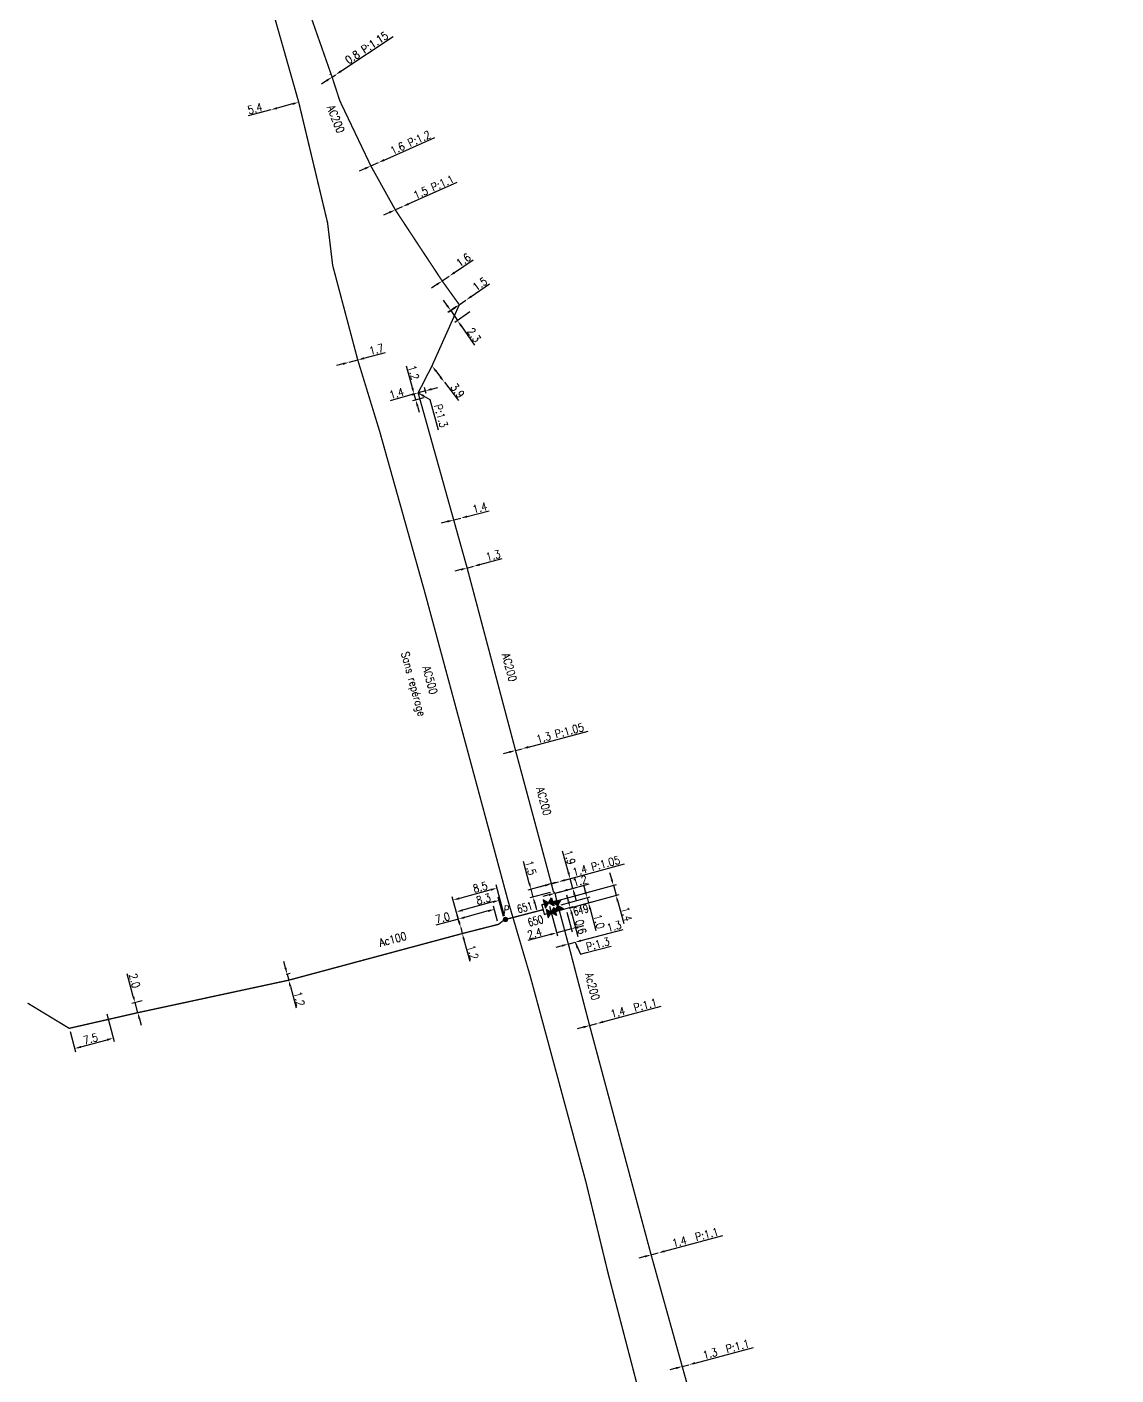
# Model space of a CAD drawing. Header units: millimetres. Extents: x 134000 to 135000, y 130000 to 130989.
# Drawn here: x 133999.9 to 134204, y 130494.5 to 130747.1 of the extents above; entities that cross this region are included whole.
import ezdxf
from ezdxf.enums import TextEntityAlignment as Align

# ---------------------------------------------------------------- set-up
doc = ezdxf.new("R2010")
doc.units = ezdxf.units.MM
doc.header["$PDMODE"] = 34
doc.layers.get('0').update_dxf_attribs({"linetype": 'CONTINUOUS'})
doc.layers.get('Defpoints').update_dxf_attribs({"linetype": 'CONTINUOUS'})
doc.layers.add('G_120', color=4, linetype='CONTINUOUS')
doc.layers.add('G_300', color=7, linetype='CONTINUOUS')
doc.styles.add('G_ROMANS', font='ROMANS.SHX', dxfattribs={"width": 0.75})
doc.styles.get("Standard").update_dxf_attribs({"font": 'romans.shx', "width": 0.85})
doc.linetypes.add('G_typB_AP', pattern='A,5,-0.3,["o",Standard,S=1.5,R=0,X=0,Y=-0.5],-1.65', length=6.95)
doc.dimstyles.get("Standard").update_dxf_attribs({"dimtxt": 1.5, "dimasz": 1.2, "dimexe": 0.625, "dimexo": 0.625, "dimgap": 0.25, "dimtad": 1, "dimdec": 1, "dimzin": 0, "dimdsep": 46, "dimtxsty": 'Standard', "dimcen": -0.5, "dimadec": 0, "dimazin": 0, "dimtfac": 1, "dimtdec": 1, "dimtmove": 0, "dimatfit": 3, "dimfxl": 0, "dimtolj": 1, "dimtzin": 0, "dimarcsym": 0})

# ---------------------------------------------------------------- blocks, each defined once
blk = doc.blocks.new('*D43')
at = {"layer": 'Defpoints', "color": 0, "linetype": 'Continuous', "transparency": 16777216}
for p in [(134057.68, 130738.16), (134057.69, 130738.15), (134057.07, 130737.74)]:
    blk.add_point(p, dxfattribs=at)
at = {"layer": 'G_120', "color": 0, "linetype": 'Continuous', "lineweight": -2, "transparency": 16777216}
for p, q in [((134058.68, 130738.83), (134068.5, 130745.34)), ((134056.72, 130738.26), (134056.71, 130738.27)), ((134057.06, 130737.75), (134057.68, 130738.16)), ((134057.34, 130738.67), (134057.34, 130738.68)), ((134056.06, 130737.08), (134055.06, 130736.42))]:
    blk.add_line(p, q, dxfattribs=at)
at = {"layer": 'G_120', "color": 0, "linetype": 'Continuous', "transparency": 16777216}
for points in [[(134058.57, 130738.99), (134058.79, 130738.66), (134057.68, 130738.16)], [(134055.95, 130737.25), (134056.17, 130736.92), (134057.06, 130737.75)]]:
    blk.add_solid(points, dxfattribs=at)
at = {"layer": 'G_120', "color": 0, "linetype": 'Continuous', "transparency": 16777216, "insert": (134063.54, 130743.25), "char_height": 1.5, "attachment_point": 5, "rotation": 33.5607}
blk.add_mtext('\\A1;0.8 P:1.15', dxfattribs=at)
blk = doc.blocks.new('*D44')
at = {"layer": 'Defpoints', "color": 0, "linetype": 'Continuous', "transparency": 16777216}
for p in [(134064.33, 130721.09), (134065.75, 130721.72), (134065.75, 130721.72)]:
    blk.add_point(p, dxfattribs=at)
at = {"layer": 'G_120', "color": 0, "linetype": 'Continuous', "lineweight": -2, "transparency": 16777216}
for p, q in [((134066.85, 130722.2), (134076.33, 130726.42)), ((134063.24, 130720.6), (134062.14, 130720.11)), ((134064.33, 130721.09), (134065.75, 130721.72)), ((134064.59, 130720.52), (134064.59, 130720.52)), ((134066, 130721.15), (134066, 130721.15))]:
    blk.add_line(p, q, dxfattribs=at)
at = {"layer": 'G_120', "color": 0, "linetype": 'Continuous', "transparency": 16777216}
for points in [[(134063.16, 130720.78), (134063.32, 130720.42), (134064.33, 130721.09)], [(134066.77, 130722.39), (134066.93, 130722.02), (134065.75, 130721.72)]]:
    blk.add_solid(points, dxfattribs=at)
at = {"layer": 'G_120', "color": 0, "linetype": 'Continuous', "transparency": 16777216, "insert": (134071.73, 130725.47), "char_height": 1.5, "attachment_point": 5, "rotation": 23.9851}
blk.add_mtext('\\A1;1.6 P:1.2', dxfattribs=at)
blk = doc.blocks.new('*D45')
at = {"layer": 'Defpoints', "color": 0, "linetype": 'Continuous', "transparency": 16777216}
for p in [(134068.91, 130712.86), (134070.28, 130713.47), (134070.28, 130713.47)]:
    blk.add_point(p, dxfattribs=at)
at = {"layer": 'G_120', "color": 0, "linetype": 'Continuous', "lineweight": -2, "transparency": 16777216}
for p, q in [((134071.38, 130713.96), (134080.53, 130718.03)), ((134068.91, 130712.86), (134070.28, 130713.47)), ((134070.53, 130712.9), (134070.53, 130712.9)), ((134067.81, 130712.37), (134066.72, 130711.88)), ((134069.16, 130712.29), (134069.16, 130712.29))]:
    blk.add_line(p, q, dxfattribs=at)
at = {"layer": 'G_120', "color": 0, "linetype": 'Continuous', "transparency": 16777216}
for points in [[(134067.73, 130712.55), (134067.89, 130712.19), (134068.91, 130712.86)], [(134071.29, 130714.14), (134071.46, 130713.77), (134070.28, 130713.47)]]:
    blk.add_solid(points, dxfattribs=at)
at = {"layer": 'G_120', "color": 0, "linetype": 'Continuous', "transparency": 16777216, "insert": (134076.09, 130717.15), "char_height": 1.5, "attachment_point": 5, "rotation": 23.9851}
blk.add_mtext('\\A1;1.5 P:1.1', dxfattribs=at)
blk = doc.blocks.new('*D46')
at = {"layer": 'Defpoints', "color": 0, "linetype": 'Continuous', "transparency": 16777216}
for p in [(134079.02, 130700.44), (134079.02, 130700.44), (134077.69, 130699.54)]:
    blk.add_point(p, dxfattribs=at)
at = {"layer": 'G_120', "color": 0, "linetype": 'Continuous', "lineweight": -2, "transparency": 16777216}
for p, q in [((134080.01, 130701.12), (134083.47, 130703.47)), ((134077.69, 130699.54), (134079.02, 130700.44)), ((134076.7, 130698.87), (134075.71, 130698.19))]:
    blk.add_line(p, q, dxfattribs=at)
at = {"layer": 'G_120', "color": 0, "linetype": 'Continuous', "transparency": 16777216}
for points in [[(134079.89, 130701.28), (134080.12, 130700.95), (134079.02, 130700.44)], [(134076.59, 130699.03), (134076.81, 130698.7), (134077.69, 130699.54)]]:
    blk.add_solid(points, dxfattribs=at)
at = {"layer": 'G_120', "color": 0, "linetype": 'Continuous', "transparency": 16777216, "insert": (134081.67, 130703.46), "char_height": 1.5, "attachment_point": 5, "rotation": 34.2305}
blk.add_mtext('\\A1;1.6', dxfattribs=at)
blk = doc.blocks.new('*D47')
at = {"layer": 'Defpoints', "color": 0, "linetype": 'Continuous', "transparency": 16777216}
for p in [(134080.9, 130695.08), (134083.41, 130694.08), (134080.57, 130692.11)]:
    blk.add_point(p, dxfattribs=at)
at = {"layer": 'G_120', "color": 0, "linetype": 'Continuous', "lineweight": -2, "transparency": 16777216}
for p, q in [((134078.61, 130694.95), (134077.92, 130695.94)), ((134080.38, 130694.72), (134078.77, 130693.61)), ((134079.29, 130693.97), (134080.57, 130692.11)), ((134082.9, 130693.73), (134080.05, 130691.76)), ((134081.25, 130691.13), (134083.73, 130687.53))]:
    blk.add_line(p, q, dxfattribs=at)
at = {"layer": 'G_120', "color": 0, "linetype": 'Continuous', "transparency": 16777216}
for points in [[(134078.77, 130695.07), (134078.44, 130694.84), (134079.29, 130693.97)], [(134081.41, 130691.24), (134081.08, 130691.01), (134080.57, 130692.11)]]:
    blk.add_solid(points, dxfattribs=at)
at = {"layer": 'G_120', "color": 0, "linetype": 'Continuous', "transparency": 16777216, "insert": (134083.66, 130689.4), "char_height": 1.5, "attachment_point": 5, "rotation": 304.648}
blk.add_mtext('\\A1;2.3', dxfattribs=at)
blk = doc.blocks.new('*D48')
at = {"layer": 'Defpoints', "color": 0, "linetype": 'Continuous', "transparency": 16777216}
for p in [(134080.9, 130695.08), (134082.13, 130695.93), (134082.13, 130695.93)]:
    blk.add_point(p, dxfattribs=at)
at = {"layer": 'G_120', "color": 0, "linetype": 'Continuous', "lineweight": -2, "transparency": 16777216}
for p, q in [((134083.12, 130696.61), (134086.57, 130699)), ((134080.9, 130695.08), (134082.13, 130695.93)), ((134079.91, 130694.4), (134078.92, 130693.71))]:
    blk.add_line(p, q, dxfattribs=at)
at = {"layer": 'G_120', "color": 0, "linetype": 'Continuous', "transparency": 16777216}
for points in [[(134079.8, 130694.56), (134080.03, 130694.23), (134080.9, 130695.08)], [(134083.01, 130696.78), (134083.23, 130696.45), (134082.13, 130695.93)]]:
    blk.add_solid(points, dxfattribs=at)
at = {"layer": 'G_120', "color": 0, "linetype": 'Continuous', "transparency": 16777216, "insert": (134084.77, 130698.97), "char_height": 1.5, "attachment_point": 5, "rotation": 34.648}
blk.add_mtext('\\A1;1.5', dxfattribs=at)
blk = doc.blocks.new('*D49')
at = {"layer": 'Defpoints', "color": 0, "linetype": 'Continuous', "transparency": 16777216}
for p in [(134075.78, 130683.62), (134078.11, 130680.56), (134078.11, 130680.56)]:
    blk.add_point(p, dxfattribs=at)
at = {"layer": 'G_120', "color": 0, "linetype": 'Continuous', "lineweight": -2, "transparency": 16777216}
for p, q in [((134076.5, 130682.67), (134077.38, 130681.51)), ((134078.11, 130680.56), (134080.72, 130677.13))]:
    blk.add_line(p, q, dxfattribs=at)
at = {"layer": 'G_120', "color": 0, "linetype": 'Continuous', "transparency": 16777216}
for points in [[(134076.66, 130682.79), (134076.35, 130682.55), (134075.78, 130683.62)], [(134077.54, 130681.63), (134077.22, 130681.39), (134078.11, 130680.56)]]:
    blk.add_solid(points, dxfattribs=at)
at = {"layer": 'G_120', "color": 0, "linetype": 'Continuous', "transparency": 16777216, "insert": (134080.57, 130678.97), "char_height": 1.5, "attachment_point": 5, "rotation": 307.2702}
blk.add_mtext('\\A1;3.9', dxfattribs=at)
blk = doc.blocks.new('*D50')
at = {"layer": 'Defpoints', "color": 0, "linetype": 'Continuous', "transparency": 16777216}
for p in [(134073.19, 130678.56), (134074.54, 130678.94), (134074.85, 130677.83)]:
    blk.add_point(p, dxfattribs=at)
at = {"layer": 'G_120', "color": 0, "linetype": 'Continuous', "lineweight": -2, "transparency": 16777216}
for p, q in [((134072.04, 130678.24), (134067.94, 130677.09)), ((134073.02, 130679.16), (134073.02, 130679.16)), ((134074.54, 130678.94), (134073.19, 130678.56)), ((134074.68, 130678.44), (134074.37, 130679.54)), ((134075.69, 130679.26), (134076.85, 130679.59))]:
    blk.add_line(p, q, dxfattribs=at)
at = {"layer": 'G_120', "color": 0, "linetype": 'Continuous', "transparency": 16777216}
for points in [[(134071.98, 130678.43), (134072.09, 130678.05), (134073.19, 130678.56)], [(134075.64, 130679.46), (134075.75, 130679.07), (134074.54, 130678.94)]]:
    blk.add_solid(points, dxfattribs=at)
at = {"layer": 'G_120', "color": 0, "linetype": 'Continuous', "transparency": 16777216, "insert": (134069.14, 130678.47), "char_height": 1.5, "attachment_point": 5, "rotation": 15.6455}
blk.add_mtext('\\A1;1.4', dxfattribs=at)
blk = doc.blocks.new('*D51')
at = {"layer": 'Defpoints', "color": 0, "linetype": 'Continuous', "transparency": 16777216}
for p in [(134073.19, 130678.56), (134074.85, 130677.83), (134072.74, 130677.24)]:
    blk.add_point(p, dxfattribs=at)
at = {"layer": 'G_120', "color": 0, "linetype": 'Continuous', "lineweight": -2, "transparency": 16777216}
for p, q in [((134072.11, 130679.51), (134070.98, 130683.54)), ((134072.59, 130678.39), (134071.83, 130678.18)), ((134074.25, 130677.66), (134072.14, 130677.07)), ((134072.74, 130677.24), (134072.43, 130678.35)), ((134073.07, 130676.09), (134073.39, 130674.93))]:
    blk.add_line(p, q, dxfattribs=at)
at = {"layer": 'G_120', "color": 0, "linetype": 'Continuous', "transparency": 16777216}
for points in [[(134072.3, 130679.56), (134071.92, 130679.45), (134072.43, 130678.35)], [(134073.26, 130676.14), (134072.87, 130676.03), (134072.74, 130677.24)]]:
    blk.add_solid(points, dxfattribs=at)
at = {"layer": 'G_120', "color": 0, "linetype": 'Continuous', "transparency": 16777216, "insert": (134072.34, 130682.37), "char_height": 1.5, "attachment_point": 5, "rotation": 285.6455}
blk.add_mtext('\\A1;1.2', dxfattribs=at)
blk = doc.blocks.new('*D52')
at = {"layer": 'Defpoints', "color": 0, "linetype": 'Continuous', "transparency": 16777216}
for p in [(134082.37, 130645.74), (134083.57, 130646.06), (134083.57, 130646.06)]:
    blk.add_point(p, dxfattribs=at)
at = {"layer": 'G_120', "color": 0, "linetype": 'Continuous', "lineweight": -2, "transparency": 16777216}
for p, q in [((134084.73, 130646.38), (134088.95, 130647.51)), ((134081.21, 130645.43), (134080.05, 130645.12)), ((134082.37, 130645.74), (134083.57, 130646.06))]:
    blk.add_line(p, q, dxfattribs=at)
at = {"layer": 'G_120', "color": 0, "linetype": 'Continuous', "transparency": 16777216}
for points in [[(134081.16, 130645.62), (134081.26, 130645.24), (134082.37, 130645.74)], [(134084.68, 130646.57), (134084.79, 130646.18), (134083.57, 130646.06)]]:
    blk.add_solid(points, dxfattribs=at)
at = {"layer": 'G_120', "color": 0, "linetype": 'Continuous', "transparency": 16777216, "insert": (134087.25, 130648.09), "char_height": 1.5, "attachment_point": 5, "rotation": 15.0104}
blk.add_mtext('\\A1;1.3', dxfattribs=at)
blk = doc.blocks.new('*D53')
at = {"layer": 'Defpoints', "color": 0, "linetype": 'Continuous', "transparency": 16777216}
for p in [(134092.7, 130611.88), (134092.7, 130611.88), (134091.44, 130611.54)]:
    blk.add_point(p, dxfattribs=at)
at = {"layer": 'G_120', "color": 0, "linetype": 'Continuous', "lineweight": -2, "transparency": 16777216}
for p, q in [((134093.86, 130612.18), (134105.07, 130615.17)), ((134091.44, 130611.54), (134092.7, 130611.88)), ((134090.28, 130611.23), (134089.12, 130610.92))]:
    blk.add_line(p, q, dxfattribs=at)
at = {"layer": 'G_120', "color": 0, "linetype": 'Continuous', "transparency": 16777216}
for points in [[(134093.81, 130612.38), (134093.91, 130611.99), (134092.7, 130611.88)], [(134090.23, 130611.42), (134090.33, 130611.04), (134091.44, 130611.54)]]:
    blk.add_solid(points, dxfattribs=at)
at = {"layer": 'G_120', "color": 0, "linetype": 'Continuous', "transparency": 16777216, "insert": (134099.79, 130614.8), "char_height": 1.5, "attachment_point": 5, "rotation": 14.9355}
blk.add_mtext('\\A1;1.3 P:1.05', dxfattribs=at)
blk = doc.blocks.new('*D54')
at = {"layer": 'Defpoints', "color": 0, "linetype": 'Continuous', "transparency": 16777216}
for p in [(134098.16, 130586.56), (134099.51, 130586.93), (134099.51, 130586.93)]:
    blk.add_point(p, dxfattribs=at)
at = {"layer": 'G_120', "color": 0, "linetype": 'Continuous', "lineweight": -2, "transparency": 16777216}
for p, q in [((134100.67, 130587.25), (134111.85, 130590.31)), ((134098.16, 130586.56), (134099.51, 130586.93)), ((134097, 130586.25), (134095.84, 130585.93))]:
    blk.add_line(p, q, dxfattribs=at)
at = {"layer": 'G_120', "color": 0, "linetype": 'Continuous', "transparency": 16777216}
for points in [[(134096.95, 130586.44), (134097.05, 130586.05), (134098.16, 130586.56)], [(134100.61, 130587.44), (134100.72, 130587.06), (134099.51, 130586.93)]]:
    blk.add_solid(points, dxfattribs=at)
at = {"layer": 'G_120', "color": 0, "linetype": 'Continuous', "transparency": 16777216, "insert": (134106.57, 130589.9), "char_height": 1.5, "attachment_point": 5, "rotation": 15.3}
blk.add_mtext('\\A1;1.4 P:1.05', dxfattribs=at)
blk = doc.blocks.new('*D55')
at = {"layer": 'Defpoints', "color": 0, "linetype": 'Continuous', "transparency": 16777216}
for p in [(134099.51, 130586.93), (134094.34, 130585.52), (134098.53, 130585.11)]:
    blk.add_point(p, dxfattribs=at)
at = {"layer": 'G_120', "color": 0, "linetype": 'Continuous', "lineweight": -2, "transparency": 16777216}
for p, q in [((134094.02, 130586.67), (134092.91, 130590.72)), ((134098.91, 130586.77), (134093.73, 130585.35)), ((134097.93, 130584.95), (134094.13, 130583.91)), ((134094.73, 130584.07), (134094.34, 130585.52)), ((134095.05, 130582.91), (134095.37, 130581.76))]:
    blk.add_line(p, q, dxfattribs=at)
at = {"layer": 'G_120', "color": 0, "linetype": 'Continuous', "transparency": 16777216}
for points in [[(134094.21, 130586.73), (134093.83, 130586.62), (134094.34, 130585.52)], [(134095.24, 130582.97), (134094.86, 130582.86), (134094.73, 130584.07)]]:
    blk.add_solid(points, dxfattribs=at)
at = {"layer": 'G_120', "color": 0, "linetype": 'Continuous', "transparency": 16777216, "insert": (134094.27, 130589.54), "char_height": 1.5, "attachment_point": 5, "rotation": 285.3}
blk.add_mtext('\\A1;1.5', dxfattribs=at)
blk = doc.blocks.new('*D56')
at = {"layer": 'Defpoints', "color": 0, "linetype": 'Continuous', "transparency": 16777216}
for p in [(134099.51, 130586.93), (134101.67, 130587.52), (134098.85, 130584.78)]:
    blk.add_point(p, dxfattribs=at)
at = {"layer": 'G_120', "color": 0, "linetype": 'Continuous', "lineweight": -2, "transparency": 16777216}
for p, q in [((134101.36, 130588.68), (134100.27, 130592.66)), ((134100.11, 130587.1), (134102.27, 130587.69)), ((134102.17, 130585.69), (134101.67, 130587.52)), ((134099.46, 130584.95), (134102.78, 130585.86)), ((134102.49, 130584.53), (134102.81, 130583.38))]:
    blk.add_line(p, q, dxfattribs=at)
at = {"layer": 'G_120', "color": 0, "linetype": 'Continuous', "transparency": 16777216}
for points in [[(134101.55, 130588.73), (134101.16, 130588.63), (134101.67, 130587.52)], [(134102.68, 130584.59), (134102.3, 130584.48), (134102.17, 130585.69)]]:
    blk.add_solid(points, dxfattribs=at)
at = {"layer": 'G_120', "color": 0, "linetype": 'Continuous', "transparency": 16777216, "insert": (134101.62, 130591.52), "char_height": 1.5, "attachment_point": 5, "rotation": 285.3}
blk.add_mtext('\\A1;1.9', dxfattribs=at)
blk = doc.blocks.new('*D57')
at = {"layer": 'Defpoints', "color": 0, "linetype": 'Continuous', "transparency": 16777216}
for p in [(134098.85, 130584.78), (134100.01, 130585.1), (134100.01, 130585.1)]:
    blk.add_point(p, dxfattribs=at)
at = {"layer": 'G_120', "color": 0, "linetype": 'Continuous', "lineweight": -2, "transparency": 16777216}
for p, q in [((134101.17, 130585.42), (134105.21, 130586.52)), ((134097.7, 130584.47), (134096.54, 130584.15)), ((134098.85, 130584.78), (134100.01, 130585.1))]:
    blk.add_line(p, q, dxfattribs=at)
at = {"layer": 'G_120', "color": 0, "linetype": 'Continuous', "transparency": 16777216}
for points in [[(134097.64, 130584.66), (134097.75, 130584.27), (134098.85, 130584.78)], [(134101.11, 130585.61), (134101.22, 130585.22), (134100.01, 130585.1)]]:
    blk.add_solid(points, dxfattribs=at)
at = {"layer": 'G_120', "color": 0, "linetype": 'Continuous', "transparency": 16777216, "insert": (134103.5, 130587.09), "char_height": 1.5, "attachment_point": 5, "rotation": 15.3}
blk.add_mtext('\\A1;1.2', dxfattribs=at)
blk = doc.blocks.new('*D58')
at = {"layer": 'Defpoints', "color": 0, "linetype": 'Continuous', "transparency": 16777216}
for p in [(134079.85, 130654.74), (134081.2, 130655.09), (134081.2, 130655.09)]:
    blk.add_point(p, dxfattribs=at)
at = {"layer": 'G_120', "color": 0, "linetype": 'Continuous', "lineweight": -2, "transparency": 16777216}
for p, q in [((134079.85, 130654.74), (134081.2, 130655.09)), ((134082.37, 130655.38), (134086.48, 130656.44)), ((134078.69, 130654.44), (134077.52, 130654.14))]:
    blk.add_line(p, q, dxfattribs=at)
at = {"layer": 'G_120', "color": 0, "linetype": 'Continuous', "transparency": 16777216}
for points in [[(134078.64, 130654.64), (134078.73, 130654.25), (134079.85, 130654.74)], [(134082.32, 130655.58), (134082.42, 130655.19), (134081.2, 130655.09)]]:
    blk.add_solid(points, dxfattribs=at)
at = {"layer": 'G_120', "color": 0, "linetype": 'Continuous', "transparency": 16777216, "insert": (134084.76, 130657.03), "char_height": 1.5, "attachment_point": 5, "rotation": 14.3416}
blk.add_mtext('\\A1;1.4', dxfattribs=at)
blk = doc.blocks.new('*D69')
at = {"layer": 'Defpoints', "color": 0, "linetype": 'Continuous', "transparency": 16777216}
for p in [(134101.17, 130575.86), (134102.59, 130575.6), (134102.59, 130575.6)]:
    blk.add_point(p, dxfattribs=at)
at = {"layer": 'G_120', "color": 0, "linetype": 'Continuous', "lineweight": -2, "transparency": 16777216}
for p, q in [((134103.75, 130575.91), (134111.6, 130578.02)), ((134100.17, 130574.95), (134099.02, 130574.64)), ((134101.33, 130575.26), (134102.59, 130575.6)), ((134101.33, 130575.26), (134101.5, 130574.66))]:
    blk.add_line(p, q, dxfattribs=at)
at = {"layer": 'G_120', "color": 0, "linetype": 'Continuous', "transparency": 16777216}
for points in [[(134100.12, 130575.14), (134100.23, 130574.76), (134101.33, 130575.26)], [(134103.7, 130576.1), (134103.8, 130575.72), (134102.59, 130575.6)]]:
    blk.add_solid(points, dxfattribs=at)
at = {"layer": 'G_120', "color": 0, "linetype": 'Continuous', "transparency": 16777216, "insert": (134109.9, 130578.6), "char_height": 1.5, "attachment_point": 5, "rotation": 15.0663}
blk.add_mtext('\\A1;1.3', dxfattribs=at)
blk = doc.blocks.new('*D70')
at = {"layer": 'Defpoints', "color": 0, "linetype": 'Continuous', "transparency": 16777216}
for p in [(134105.32, 130559.99), (134106.67, 130560.36), (134106.67, 130560.36)]:
    blk.add_point(p, dxfattribs=at)
at = {"layer": 'G_120', "color": 0, "linetype": 'Continuous', "lineweight": -2, "transparency": 16777216}
for p, q in [((134107.83, 130560.67), (134118.74, 130563.61)), ((134104.16, 130559.68), (134103.01, 130559.37)), ((134105.32, 130559.99), (134106.67, 130560.36))]:
    blk.add_line(p, q, dxfattribs=at)
at = {"layer": 'G_120', "color": 0, "linetype": 'Continuous', "transparency": 16777216}
for points in [[(134104.11, 130559.87), (134104.22, 130559.49), (134105.32, 130559.99)], [(134107.78, 130560.86), (134107.89, 130560.48), (134106.67, 130560.36)]]:
    blk.add_solid(points, dxfattribs=at)
at = {"layer": 'G_120', "color": 0, "linetype": 'Continuous', "transparency": 16777216, "insert": (134113.6, 130563.26), "char_height": 1.5, "attachment_point": 5, "rotation": 15.1102}
blk.add_mtext('\\A1;1.4  P:1.1', dxfattribs=at)
blk = doc.blocks.new('*D71')
at = {"layer": 'Defpoints', "color": 0, "linetype": 'Continuous', "transparency": 16777216}
for p in [(134116.85, 130517.02), (134118.2, 130517.38), (134118.2, 130517.38)]:
    blk.add_point(p, dxfattribs=at)
at = {"layer": 'G_120', "color": 0, "linetype": 'Continuous', "lineweight": -2, "transparency": 16777216}
for p, q in [((134119.36, 130517.7), (134130.26, 130520.64)), ((134115.69, 130516.7), (134114.53, 130516.39)), ((134116.85, 130517.02), (134118.2, 130517.38))]:
    blk.add_line(p, q, dxfattribs=at)
at = {"layer": 'G_120', "color": 0, "linetype": 'Continuous', "transparency": 16777216}
for points in [[(134115.64, 130516.9), (134115.74, 130516.51), (134116.85, 130517.02)], [(134119.3, 130517.89), (134119.41, 130517.5), (134118.2, 130517.38)]]:
    blk.add_solid(points, dxfattribs=at)
at = {"layer": 'G_120', "color": 0, "linetype": 'Continuous', "transparency": 16777216, "insert": (134125.13, 130520.29), "char_height": 1.5, "attachment_point": 5, "rotation": 15.1102}
blk.add_mtext('\\A1;1.4  P:1.1', dxfattribs=at)
blk = doc.blocks.new('*D72')
at = {"layer": 'Defpoints', "color": 0, "linetype": 'Continuous', "transparency": 16777216}
for p in [(134122.68, 130496.09), (134123.94, 130496.43), (134123.94, 130496.43)]:
    blk.add_point(p, dxfattribs=at)
at = {"layer": 'G_120', "color": 0, "linetype": 'Continuous', "lineweight": -2, "transparency": 16777216}
for p, q in [((134125.1, 130496.74), (134136.01, 130499.66)), ((134121.53, 130495.78), (134120.37, 130495.47)), ((134122.68, 130496.09), (134123.94, 130496.43))]:
    blk.add_line(p, q, dxfattribs=at)
at = {"layer": 'G_120', "color": 0, "linetype": 'Continuous', "transparency": 16777216}
for points in [[(134121.47, 130495.98), (134121.58, 130495.59), (134122.68, 130496.09)], [(134125.05, 130496.93), (134125.15, 130496.55), (134123.94, 130496.43)]]:
    blk.add_solid(points, dxfattribs=at)
at = {"layer": 'G_120', "color": 0, "linetype": 'Continuous', "transparency": 16777216, "insert": (134130.88, 130499.32), "char_height": 1.5, "attachment_point": 5, "rotation": 14.9801}
blk.add_mtext('\\A1;1.3  P:1.1', dxfattribs=at)
blk = doc.blocks.new('*D90')
at = {"layer": 'Defpoints', "color": 0, "linetype": 'Continuous', "transparency": 16777216}
for p in [(134100.89, 130581.85), (134101.68, 130582.06), (134098.13, 130581.16)]:
    blk.add_point(p, dxfattribs=at)
at = {"layer": 'G_300', "color": 0, "linetype": 'Continuous', "lineweight": -2, "transparency": 16777216}
for p, q in [((134101.35, 130583.28), (134101.04, 130584.44)), ((134098.73, 130581.32), (134102.27, 130582.28)), ((134101.49, 130582.01), (134102.29, 130582.23)), ((134101.67, 130582.12), (134101.68, 130582.06)), ((134102, 130580.91), (134103.14, 130576.69))]:
    blk.add_line(p, q, dxfattribs=at)
at = {"layer": 'G_300', "color": 0, "linetype": 'Continuous', "transparency": 16777216}
for points in [[(134101.55, 130583.33), (134101.16, 130583.23), (134101.67, 130582.12)], [(134102.19, 130580.96), (134101.8, 130580.85), (134101.68, 130582.06)]]:
    blk.add_solid(points, dxfattribs=at)
at = {"layer": 'G_300', "color": 0, "linetype": 'Continuous', "transparency": 16777216, "insert": (134103.69, 130578.48), "char_height": 1.5, "attachment_point": 5, "rotation": 285.1951}
blk.add_mtext('\\A1;0.6', dxfattribs=at)
blk = doc.blocks.new('*D91')
at = {"layer": 'Defpoints', "color": 0, "linetype": 'Continuous', "transparency": 16777216}
for p in [(134099.39, 130582.48), (134100.89, 130581.85), (134105.11, 130582.99)]:
    blk.add_point(p, dxfattribs=at)
at = {"layer": 'G_300', "color": 0, "linetype": 'Continuous', "lineweight": -2, "transparency": 16777216}
for p, q in [((134099.99, 130582.64), (134105.45, 130584.12)), ((134104.53, 130585.11), (134104.22, 130586.27)), ((134104.85, 130583.96), (134105.11, 130582.99)), ((134101.49, 130582.01), (134105.71, 130583.16)), ((134105.42, 130581.84), (134106.52, 130577.79))]:
    blk.add_line(p, q, dxfattribs=at)
at = {"layer": 'G_300', "color": 0, "linetype": 'Continuous', "transparency": 16777216}
for points in [[(134104.72, 130585.17), (134104.34, 130585.06), (134104.85, 130583.96)], [(134105.61, 130581.89), (134105.23, 130581.78), (134105.11, 130582.99)]]:
    blk.add_solid(points, dxfattribs=at)
at = {"layer": 'G_300', "color": 0, "linetype": 'Continuous', "transparency": 16777216, "insert": (134107.09, 130579.5), "char_height": 1.5, "attachment_point": 5, "rotation": 285.1951}
blk.add_mtext('\\A1;1.0', dxfattribs=at)
blk = doc.blocks.new('*D92')
at = {"layer": 'Defpoints', "color": 0, "linetype": 'Continuous', "transparency": 16777216}
for p in [(134110.28, 130584.4), (134097.63, 130582.97), (134100.89, 130581.85)]:
    blk.add_point(p, dxfattribs=at)
at = {"layer": 'G_300', "color": 0, "linetype": 'Continuous', "lineweight": -2, "transparency": 16777216}
for p, q in [((134098.24, 130583.14), (134110.38, 130586.44)), ((134109.46, 130587.43), (134109.14, 130588.59)), ((134101.49, 130582.01), (134110.89, 130584.56)), ((134109.77, 130586.27), (134110.28, 130584.4)), ((134110.6, 130583.24), (134111.71, 130579.14))]:
    blk.add_line(p, q, dxfattribs=at)
at = {"layer": 'G_300', "color": 0, "linetype": 'Continuous', "transparency": 16777216}
for points in [[(134109.65, 130587.48), (134109.27, 130587.38), (134109.77, 130586.27)], [(134110.79, 130583.29), (134110.4, 130583.19), (134110.28, 130584.4)]]:
    blk.add_solid(points, dxfattribs=at)
at = {"layer": 'G_300', "color": 0, "linetype": 'Continuous', "transparency": 16777216, "insert": (134112.28, 130580.87), "char_height": 1.5, "attachment_point": 5, "rotation": 285.1951}
blk.add_mtext('\\A1;1.4', dxfattribs=at)
blk = doc.blocks.new('*D93')
at = {"layer": 'Defpoints', "color": 0, "linetype": 'Continuous', "transparency": 16777216}
for p in [(134097.63, 130582.97), (134100.89, 130581.85), (134101.9, 130578.13)]:
    blk.add_point(p, dxfattribs=at)
at = {"layer": 'G_300', "color": 0, "linetype": 'Continuous', "lineweight": -2, "transparency": 16777216}
for p, q in [((134097.8, 130582.37), (134099.32, 130576.78)), ((134101.05, 130581.25), (134102.07, 130577.53)), ((134097.99, 130577.07), (134093.72, 130575.91)), ((134101.9, 130578.13), (134099.15, 130577.38)), ((134103.06, 130578.44), (134104.22, 130578.76))]:
    blk.add_line(p, q, dxfattribs=at)
at = {"layer": 'G_300', "color": 0, "linetype": 'Continuous', "transparency": 16777216}
for points in [[(134097.94, 130577.26), (134098.05, 130576.88), (134099.15, 130577.38)], [(134103.01, 130578.64), (134103.11, 130578.25), (134101.9, 130578.13)]]:
    blk.add_solid(points, dxfattribs=at)
at = {"layer": 'G_300', "color": 0, "linetype": 'Continuous', "transparency": 16777216, "insert": (134095.01, 130577.29), "char_height": 1.5, "attachment_point": 5, "rotation": 15.1951}
blk.add_mtext('\\A1;2.4', dxfattribs=at)
blk = doc.blocks.new('*D94')
at = {"layer": 'Defpoints', "color": 0, "linetype": 'Continuous', "transparency": 16777216}
for p in [(134081.16, 130578.34), (134081.16, 130578.34), (134081.46, 130577.23)]:
    blk.add_point(p, dxfattribs=at)
at = {"layer": 'G_120', "color": 0, "linetype": 'Continuous', "lineweight": -2, "transparency": 16777216}
for p, q in [((134080.84, 130579.5), (134080.53, 130580.65)), ((134081.16, 130578.34), (134081.46, 130577.23)), ((134081.77, 130576.07), (134082.87, 130572.03))]:
    blk.add_line(p, q, dxfattribs=at)
at = {"layer": 'G_120', "color": 0, "linetype": 'Continuous', "transparency": 16777216}
for points in [[(134081.04, 130579.55), (134080.65, 130579.44), (134081.16, 130578.34)], [(134081.97, 130576.12), (134081.58, 130576.02), (134081.46, 130577.23)]]:
    blk.add_solid(points, dxfattribs=at)
at = {"layer": 'G_120', "color": 0, "linetype": 'Continuous', "transparency": 16777216, "insert": (134083.44, 130573.73), "char_height": 1.5, "attachment_point": 5, "rotation": 285.1609}
blk.add_mtext('\\A1;1.2', dxfattribs=at)
blk = doc.blocks.new('*D95')
at = {"layer": 'Defpoints', "color": 0, "linetype": 'Continuous', "transparency": 16777216}
for p in [(134080.72, 130579.95), (134088.24, 130578.96), (134081.16, 130578.34)]:
    blk.add_point(p, dxfattribs=at)
at = {"layer": 'G_120', "color": 0, "linetype": 'Continuous', "lineweight": -2, "transparency": 16777216}
for p, q in [((134086.32, 130581.46), (134081.88, 130580.26)), ((134088.08, 130579.56), (134087.32, 130582.37)), ((134080.72, 130579.95), (134076.5, 130578.81)), ((134081, 130578.94), (134080.56, 130580.55))]:
    blk.add_line(p, q, dxfattribs=at)
at = {"layer": 'G_120', "color": 0, "linetype": 'Continuous', "transparency": 16777216}
for points in [[(134086.27, 130581.65), (134086.37, 130581.26), (134087.48, 130581.77)], [(134081.83, 130580.45), (134081.93, 130580.07), (134080.72, 130579.95)]]:
    blk.add_solid(points, dxfattribs=at)
at = {"layer": 'G_120', "color": 0, "linetype": 'Continuous', "transparency": 16777216, "insert": (134077.77, 130580.19), "char_height": 1.5, "attachment_point": 5, "rotation": 15.0928}
blk.add_mtext('\\A1;7.0', dxfattribs=at)
blk = doc.blocks.new('*D96')
at = {"layer": 'Defpoints', "color": 0, "linetype": 'Continuous', "transparency": 16777216}
for p in [(134080.36, 130581.29), (134089.35, 130579.82), (134081.16, 130578.34)]:
    blk.add_point(p, dxfattribs=at)
at = {"layer": 'G_120', "color": 0, "linetype": 'Continuous', "lineweight": -2, "transparency": 16777216}
for p, q in [((134089.19, 130580.43), (134088.2, 130584.06)), ((134080.99, 130578.94), (134080.19, 130581.89)), ((134087.21, 130583.15), (134081.52, 130581.6))]:
    blk.add_line(p, q, dxfattribs=at)
at = {"layer": 'G_120', "color": 0, "linetype": 'Continuous', "transparency": 16777216}
for points in [[(134081.46, 130581.8), (134081.57, 130581.41), (134080.36, 130581.29)], [(134087.16, 130583.34), (134087.26, 130582.95), (134088.37, 130583.46)]]:
    blk.add_solid(points, dxfattribs=at)
at = {"layer": 'G_120', "color": 0, "linetype": 'Continuous', "transparency": 16777216, "insert": (134085.43, 130583.7), "char_height": 1.5, "attachment_point": 5, "rotation": 15.1609}
blk.add_mtext('\\A1;8.3', dxfattribs=at)
blk = doc.blocks.new('*D97')
at = {"layer": 'Defpoints', "color": 0, "linetype": 'Continuous', "transparency": 16777216}
for p in [(134079.75, 130583.52), (134089.55, 130579.87), (134081.16, 130578.34)]:
    blk.add_point(p, dxfattribs=at)
at = {"layer": 'G_300', "color": 0, "linetype": 'Continuous', "lineweight": -2, "transparency": 16777216}
for p, q in [((134080.99, 130578.94), (134079.59, 130584.12)), ((134086.8, 130585.42), (134080.91, 130583.83)), ((134089.38, 130580.47), (134087.79, 130586.34))]:
    blk.add_line(p, q, dxfattribs=at)
at = {"layer": 'G_300', "color": 0, "linetype": 'Continuous', "transparency": 16777216}
for points in [[(134080.86, 130584.02), (134080.97, 130583.64), (134079.75, 130583.52)], [(134086.75, 130585.62), (134086.85, 130585.23), (134087.96, 130585.74)]]:
    blk.add_solid(points, dxfattribs=at)
at = {"layer": 'G_300', "color": 0, "linetype": 'Continuous', "transparency": 16777216, "insert": (134084.83, 130585.93), "char_height": 1.5, "attachment_point": 5, "rotation": 15.1609}
blk.add_mtext('\\A1;8.5', dxfattribs=at)
blk = doc.blocks.new('*D98')
at = {"layer": 'Defpoints', "color": 0, "linetype": 'Continuous', "transparency": 16777216}
for p in [(134047.88, 130569.46), (134048.63, 130569.65), (134048.93, 130568.49)]:
    blk.add_point(p, dxfattribs=at)
at = {"layer": 'G_120', "color": 0, "linetype": 'Continuous', "lineweight": -2, "transparency": 16777216}
for p, q in [((134048.32, 130570.81), (134048.02, 130571.98)), ((134048.48, 130569.62), (134049.23, 130569.81)), ((134048.63, 130569.65), (134048.93, 130568.49)), ((134049.24, 130567.33), (134050.3, 130563.28))]:
    blk.add_line(p, q, dxfattribs=at)
at = {"layer": 'G_120', "color": 0, "linetype": 'Continuous', "transparency": 16777216}
for points in [[(134048.52, 130570.87), (134048.13, 130570.76), (134048.63, 130569.65)], [(134049.43, 130567.38), (134049.04, 130567.28), (134048.93, 130568.49)]]:
    blk.add_solid(points, dxfattribs=at)
at = {"layer": 'G_120', "color": 0, "linetype": 'Continuous', "transparency": 16777216, "insert": (134050.89, 130564.98), "char_height": 1.5, "attachment_point": 5, "rotation": 284.7012}
blk.add_mtext('\\A1;1.2', dxfattribs=at)
blk = doc.blocks.new('*D99')
at = {"layer": 'Defpoints', "color": 0, "linetype": 'Continuous', "transparency": 16777216}
for p in [(134020.13, 130564.28), (134022.04, 130564.8), (134020.64, 130562.4)]:
    blk.add_point(p, dxfattribs=at)
at = {"layer": 'G_120', "color": 0, "linetype": 'Continuous', "lineweight": -2, "transparency": 16777216}
for p, q in [((134019.81, 130565.44), (134018.67, 130569.66)), ((134021.44, 130564.64), (134019.52, 130564.12)), ((134020.64, 130562.4), (134020.13, 130564.28)), ((134020.95, 130561.24), (134021.27, 130560.08))]:
    blk.add_line(p, q, dxfattribs=at)
at = {"layer": 'G_120', "color": 0, "linetype": 'Continuous', "transparency": 16777216}
for points in [[(134020.01, 130565.49), (134019.62, 130565.39), (134020.13, 130564.28)], [(134021.15, 130561.29), (134020.76, 130561.19), (134020.64, 130562.4)]]:
    blk.add_solid(points, dxfattribs=at)
at = {"layer": 'G_120', "color": 0, "linetype": 'Continuous', "transparency": 16777216, "insert": (134020.05, 130568.39), "char_height": 1.5, "attachment_point": 5, "rotation": 285.2031}
blk.add_mtext('\\A1;2.0', dxfattribs=at)
blk = doc.blocks.new('*D100')
at = {"layer": 'Defpoints', "color": 0, "linetype": 'Continuous', "transparency": 16777216}
for p in [(134014.66, 130562.8), (134007.79, 130559.47), (134016.06, 130557.63)]:
    blk.add_point(p, dxfattribs=at)
at = {"layer": 'G_120', "color": 0, "linetype": 'Continuous', "lineweight": -2, "transparency": 16777216}
for p, q in [((134014.82, 130562.19), (134016.22, 130557.03)), ((134007.95, 130558.87), (134008.98, 130555.07)), ((134009.98, 130555.98), (134014.9, 130557.32))]:
    blk.add_line(p, q, dxfattribs=at)
at = {"layer": 'G_120', "color": 0, "linetype": 'Continuous', "transparency": 16777216}
for points in [[(134009.93, 130556.18), (134010.03, 130555.79), (134008.82, 130555.67)], [(134014.85, 130557.51), (134014.95, 130557.12), (134016.06, 130557.63)]]:
    blk.add_solid(points, dxfattribs=at)
at = {"layer": 'G_120', "color": 0, "linetype": 'Continuous', "transparency": 16777216, "insert": (134011.8, 130557.51), "char_height": 1.5, "attachment_point": 5, "rotation": 15.1353}
blk.add_mtext('\\A1;7.5', dxfattribs=at)
blk = doc.blocks.new('G_300_04')
at = {"linetype": 'Continuous'}
h = blk.add_hatch(color=0, dxfattribs=at)
h.paths.add_polyline_path([(-1, 1), (-1, -1), (0, 0)])
h.paths.add_polyline_path([(1, 1), (0, 0), (1, -1)])
at = {"color": 0, "linetype": 'Continuous', "flags": 128}
blk.add_lwpolyline([(-1, -1), (1, 1), (1, -1), (-1, 1)], close=True, dxfattribs=at)
at = {"color": 0, "linetype": 'Continuous', "width": 0.75}
blk.add_attdef('NUM', text='', height=1.5, dxfattribs=at).set_placement((0, 2.1), align=Align.MIDDLE_CENTER)
at = {"color": 0, "linetype": 'Continuous', "width": 0.75, "flags": 3}
for tag, p in [('DEF_LEG', (0, -5)), ('DEF_COUP', (0, -7.5)), ('DEF_TYPE', (0, -10))]:
    blk.add_attdef(tag, text='', height=1.2, dxfattribs=at).set_placement(p, align=Align.MIDDLE)
blk = doc.blocks.new('G_300_12')
at = {"color": 0, "linetype": 'Continuous', "const_width": 0.497, "flags": 128}
blk.add_lwpolyline([(-0.25, 0, 1), (0.25, 0, 1)], format="xyb", close=True, dxfattribs=at)
at = {"color": 0, "linetype": 'Continuous', "style": 'G_ROMANS', "width": 0.75}
blk.add_text('P', height=1.5, dxfattribs=at).set_placement((0, 1.85), align=Align.MIDDLE)
at = {"color": 0, "linetype": 'Continuous', "width": 0.75, "flags": 3}
for tag, p in [('DEF_LEG', (0, -5)), ('DEF_COUP', (0, -7.5)), ('DEF_TYPE', (0, -10))]:
    blk.add_attdef(tag, text='', height=1.2, dxfattribs=at).set_placement(p, align=Align.MIDDLE)
blk = doc.blocks.new('*D142')
at = {"layer": 'Defpoints', "color": 0, "linetype": 'Continuous', "transparency": 16777216}
for p in [(134050.81, 130733.02), (134050.81, 130733.02), (134045.59, 130731.62)]:
    blk.add_point(p, dxfattribs=at)
at = {"layer": 'G_120', "color": 0, "linetype": 'Continuous', "lineweight": -2, "transparency": 16777216}
for p, q in [((134045.59, 130731.62), (134041.31, 130730.47)), ((134049.65, 130732.71), (134046.75, 130731.93))]:
    blk.add_line(p, q, dxfattribs=at)
at = {"layer": 'G_120', "color": 0, "linetype": 'Continuous', "transparency": 16777216}
for points in [[(134049.6, 130732.9), (134049.7, 130732.52), (134050.81, 130733.02)], [(134046.69, 130732.12), (134046.8, 130731.74), (134045.59, 130731.62)]]:
    blk.add_solid(points, dxfattribs=at)
at = {"layer": 'G_120', "color": 0, "linetype": 'Continuous', "transparency": 16777216, "insert": (134042.61, 130731.85), "char_height": 1.5, "attachment_point": 5, "rotation": 15.0374}
blk.add_mtext('\\A1;5.4', dxfattribs=at)
blk = doc.blocks.new('*D145')
at = {"layer": 'Defpoints', "color": 0, "linetype": 'Continuous', "transparency": 16777216}
for p in [(134060.23, 130684.3), (134061.87, 130684.73), (134061.87, 130684.73)]:
    blk.add_point(p, dxfattribs=at)
at = {"layer": 'G_120', "color": 0, "linetype": 'Continuous', "lineweight": -2, "transparency": 16777216}
for p, q in [((134063.03, 130685.04), (134067.08, 130686.13)), ((134059.07, 130683.98), (134057.91, 130683.67)), ((134060.23, 130684.3), (134061.87, 130684.73))]:
    blk.add_line(p, q, dxfattribs=at)
at = {"layer": 'G_120', "color": 0, "linetype": 'Continuous', "transparency": 16777216}
for points in [[(134062.98, 130685.24), (134063.08, 130684.85), (134061.87, 130684.73)], [(134059.02, 130684.18), (134059.13, 130683.79), (134060.23, 130684.3)]]:
    blk.add_solid(points, dxfattribs=at)
at = {"layer": 'G_120', "color": 0, "linetype": 'Continuous', "transparency": 16777216, "insert": (134065.38, 130686.71), "char_height": 1.5, "attachment_point": 5, "rotation": 14.9865}
blk.add_mtext('\\A1;1.7', dxfattribs=at)

msp = doc.modelspace()

# ---------------------------------------------------------------- linework, layer by layer
at = {"layer": 'G_120', "linetype": 'G_typB_AP', "ltscale": 0.5, "const_width": 0.25, "flags": 128}
for points in [[(134000, 130873.62), (134001.83, 130869.81), (134011.11, 130850.08), (134020.34, 130830.49), (134026.66, 130817.27), (134031.61, 130805.69), (134036.72, 130792.52), (134047.64, 130763.43), (134053.15, 130748.89), (134057.06, 130737.75), (134058.52, 130733.27), (134064.33, 130721.09), (134068.91, 130712.86), (134077.69, 130699.54), (134080.9, 130695.08), (134075.78, 130683.62), (134073.19, 130678.56), (134073.19, 130678.56), (134079.85, 130654.74), (134082.37, 130645.74), (134091.44, 130611.54), (134091.44, 130611.54), (134098.16, 130586.56), (134098.53, 130585.11), (134098.85, 130584.78), (134099.18, 130583.25), (134099.18, 130583.25)], [(134354.75, 130000), (134341.86, 130034.57), (134332.65, 130057.73), (134318.51, 130093.3), (134308.57, 130119.23), (134296.22, 130149.93), (134281.77, 130187.75), (134270.57, 130214.79), (134252.07, 130245.18), (134229.81, 130281.81), (134216.86, 130297.4), (134209.66, 130309.48), (134201.86, 130305.09), (134176.22, 130346.88), (134185.98, 130352.86), (134177.39, 130366.92), (134156.9, 130399.44), (134124.17, 130453.57), (134120.63, 130468.09), (134108.85, 130513.31), (134108.85, 130513.31), (134104.63, 130530.68), (134094.21, 130569.2), (134090.11, 130583.1), (134074.5, 130640.95), (134065.98, 130671.33), (134061.87, 130684.73), (134057.17, 130702.45), (134056.21, 130710.45), (134050.81, 130733.02), (134043.08, 130760.2), (134018.18, 130819.95), (134014.92, 130827.62), (134005.81, 130842.35), (134000, 130854.02)], [(134000, 130564.19), (134007.79, 130559.47), (134020.64, 130562.4), (134048.93, 130568.49), (134081.46, 130577.23), (134088.24, 130578.96), (134089.35, 130579.82), (134096.62, 130581.71)], [(134096.86, 130582.77), (134096.38, 130582.63), (134096.86, 130580.82), (134097.35, 130580.95)], [(134099.15, 130583.39), (134098.4, 130583.18)], [(134099.64, 130581.56), (134098.9, 130581.36)], [(134099.46, 130582.24), (134101.17, 130575.86), (134101.5, 130574.66), (134105.32, 130559.99), (134116.85, 130517.02), (134122.68, 130496.09), (134124.74, 130488.74), (134125.19, 130488.35), (134127.53, 130479.11), (134127.53, 130479.11), (134127.58, 130477.44), (134128.9, 130473.46), (134134.56, 130457.74), (134137.74, 130450.06), (134136.9, 130447.75), (134139.05, 130444.08), (134156.16, 130416.18), (134170.31, 130393.09), (134181.07, 130375.62), (134184.76, 130369.76), (134185.13, 130369.17), (134193.84, 130355.36), (134200.06, 130353.92), (134200.31, 130353.48)]]:
    msp.add_lwpolyline(points, dxfattribs=at)

# ---------------------------------------------------------------- block references
at = {"layer": 'G_300'}
ref = msp.add_blockref('G_300_04', (134097.63, 130582.97), dxfattribs=dict(at, xscale=0.8, yscale=0.8, zscale=0.8, rotation=15.19506821519393))
ref.add_attrib('NUM', '651', dxfattribs={"layer": '0', "color": 0, "linetype": 'Continuous', "height": 1.5, "rotation": 15.1951, "width": 0.75}).set_placement((134093.17, 130582.13), align=Align.MIDDLE_CENTER)
at = {"layer": 'G_300', "rotation": 354.5035279881031}
msp.add_blockref('G_300_12', (134089.55, 130579.87), dxfattribs=at)
at = {"layer": 'G_300'}
ref = msp.add_blockref('G_300_04', (134098.13, 130581.16), dxfattribs=dict(at, xscale=0.8, yscale=0.8, zscale=0.8, rotation=14.92691415036681))
ref.add_attrib('NUM', '650', dxfattribs={"layer": '0', "color": 0, "linetype": 'Continuous', "height": 1.5, "rotation": 14.9269, "width": 0.75}).set_placement((134095.18, 130579.61), align=Align.MIDDLE_CENTER)
ref = msp.add_blockref('G_300_04', (134099.39, 130582.48), dxfattribs=dict(at, xscale=0.8000000000000002, yscale=0.8000000000000002, zscale=0.8000000000000002, rotation=285.0663049790265))
ref.add_attrib('NUM', '649', dxfattribs={"layer": '0', "color": 0, "linetype": 'Continuous', "height": 1.5, "rotation": 15.1951, "width": 0.75}).set_placement((134103.68, 130581.64), align=Align.MIDDLE_CENTER)

# ---------------------------------------------------------------- texts
at = {"layer": 'G_120', "linetype": 'Continuous', "width": 0.85}
for s, rotation, p in [('AC200', 291.5593, (134056.07, 130732.12)), ('Sans repérage ', 285.2173, (134069.98, 130629.82)), ('AC200', 284.726, (134088.88, 130629.54)), ('AC500', 285.2173, (134073.99, 130627.14))]:
    msp.add_text(s, height=1.5, rotation=rotation, dxfattribs=at).set_placement(p)
for s, rotation, p in [('AC200', 285.0663, (134096.74, 130602.03)), ('Ac100', 15.032, (134068.43, 130576.16)), ('Ac200', 284.6261, (134105.85, 130567.33))]:
    msp.add_text(s, height=1.5, rotation=rotation, dxfattribs=at).set_placement(p, align=Align.MIDDLE)
at = {"layer": 'G_120', "linetype": 'Continuous', "char_height": 1.5, "attachment_point": 7}
for insert, rotation in [((134076.15, 130676.19), 285.6455), ((134104.93, 130573.96), 15.0663)]:
    msp.add_mtext('P:1.3', dxfattribs=dict(at, insert=insert, rotation=rotation))

# ---------------------------------------------------------------- dimensions: what is measured, and where the dimension line sits
at = {"layer": 'G_120', "linetype": 'Continuous'}
for base, p1, p2, angle, text, picture, middle in [((134057.684, 130738.162), (134057.0653, 130737.738), (134057.6902, 130738.1526), 213.5607, '<> P:1.15', '*D43', (134064.0915, 130742.4128)), ((134065.75, 130721.72), (134064.33, 130721.09), (134065.75, 130721.72), 203.9851, '<> P:1.2', '*D44', (134072.14, 130724.56)), ((134070.28, 130713.47), (134068.91, 130712.86), (134070.28, 130713.47), 203.9851, '<> P:1.1', '*D45', (134076.5, 130716.24)), ((134092.7, 130611.88), (134091.44, 130611.54), (134092.7, 130611.88), 194.9355, '<> P:1.05', '*D53', (134100.04, 130613.83)), ((134099.51, 130586.93), (134098.16, 130586.56), (134099.51, 130586.93), 195.3, '<> P:1.05', '*D54', (134106.84, 130588.94)), ((134106.67, 130560.36), (134105.32, 130559.99), (134106.67, 130560.36), 195.1102, '<>  P:1.1', '*D70', (134113.86, 130562.3)), ((134118.2, 130517.38), (134116.85, 130517.02), (134118.2, 130517.38), 195.1102, '<>  P:1.1', '*D71', (134125.39, 130519.32)), ((134123.94, 130496.43), (134122.68, 130496.09), (134123.94, 130496.43), 194.9801, '<>  P:1.1', '*D72', (134131.13, 130498.36))]:
    dim = msp.add_linear_dim(base=base, p1=p1, p2=p2, angle=angle, text=text, dimstyle='Standard', dxfattribs=at)
    dim.commit()
    dim.dimension.update_dxf_attribs({"geometry": picture, "text_midpoint": middle, "dimtype": 160})
for base, p1, p2, angle, picture, middle in [((134050.81, 130733.02), (134045.59, 130731.62), (134050.81, 130733.02), 195.0374, '*D142', (134042.87, 130730.89)), ((134079.02, 130700.44), (134077.69, 130699.54), (134079.02, 130700.44), 214.2305, '*D46', (134082.24, 130702.63)), ((134082.13, 130695.93), (134080.9, 130695.08), (134082.13, 130695.93), 214.648, '*D48', (134085.34, 130698.15)), ((134080.57, 130692.11), (134080.9, 130695.08), (134083.41, 130694.08), 124.648, '*D47', (134082.83, 130688.84)), ((134061.87, 130684.73), (134060.23, 130684.3), (134061.87, 130684.73), 194.9865, '*D145', (134065.63, 130685.74)), ((134072.74, 130677.24), (134073.19, 130678.56), (134074.85, 130677.83), 105.6455, '*D51', (134071.38, 130682.1)), ((134078.11, 130680.56), (134075.78, 130683.62), (134078.11, 130680.56), 127.2702, '*D49', (134079.78, 130678.37)), ((134074.54, 130678.94), (134073.19, 130678.56), (134074.85, 130677.83), 195.6455, '*D50', (134069.41, 130677.5)), ((134081.2, 130655.09), (134079.85, 130654.74), (134081.2, 130655.09), 194.3416, '*D58', (134085.01, 130656.06)), ((134083.5747, 130646.0643), (134082.3674, 130645.7406), (134083.5747, 130646.0643), 195.0104, '*D52', (134087.5107, 130647.1197)), ((134101.67, 130587.52), (134098.85, 130584.78), (134099.51, 130586.93), 285.3, '*D56', (134100.65, 130591.25)), ((134094.34, 130585.52), (134098.53, 130585.11), (134099.51, 130586.93), 285.3, '*D55', (134093.31, 130589.27)), ((134100.01, 130585.1), (134098.85, 130584.78), (134100.01, 130585.1), 195.3, '*D57', (134103.77, 130586.13)), ((134080.36, 130581.29), (134089.35, 130579.82), (134081.16, 130578.34), 15.1609, '*D96', (134085.69, 130582.73)), ((134080.72, 130579.95), (134088.24, 130578.96), (134081.16, 130578.34), 15.0928, '*D95', (134078.03, 130579.22)), ((134081.1579, 130578.3379), (134081.4587, 130577.2279), (134081.1579, 130578.3379), 285.1609, '*D94', (134082.4772, 130573.4688)), ((134102.59, 130575.6), (134101.17, 130575.86), (134102.59, 130575.6), 195.0663, '*D69', (134110.16, 130577.64)), ((134048.63, 130569.65), (134048.93, 130568.49), (134047.88, 130569.46), 284.7012, '*D98', (134049.92, 130564.73)), ((134020.13, 130564.28), (134020.64, 130562.4), (134022.04, 130564.8), 285.2031, '*D99', (134019.08, 130568.13)), ((134016.06, 130557.63), (134007.79, 130559.47), (134014.66, 130562.8), 195.1353, '*D100', (134012.06, 130556.55))]:
    dim = msp.add_linear_dim(base=base, p1=p1, p2=p2, angle=angle, dimstyle='Standard', dxfattribs=at)
    dim.commit()
    dim.dimension.update_dxf_attribs({"geometry": picture, "text_midpoint": middle, "dimtype": 160})
at = {"layer": 'G_300', "linetype": 'Continuous'}
for base, p1, p2, angle, picture, middle in [((134079.75, 130583.52), (134089.55, 130579.87), (134081.16, 130578.34), 15.1609, '*D97', (134085.1, 130584.96)), ((134105.11, 130582.99), (134099.39, 130582.48), (134100.89, 130581.85), 105.1951, '*D91', (134106.13, 130579.24))]:
    dim = msp.add_linear_dim(base=base, p1=p1, p2=p2, angle=angle, dimstyle='Standard', dxfattribs=at)
    dim.commit()
    dim.dimension.update_dxf_attribs({"geometry": picture, "text_midpoint": middle, "dimtype": 160})
for base, p1, angle, text, picture, middle in [((134110.28, 130584.4), (134097.63, 130582.97), 105.1951, '1.4', '*D92', (134111.31, 130580.61)), ((134101.68, 130582.06), (134098.13, 130581.16), 105.1951, '0.6', '*D90', (134102.73, 130578.22)), ((134101.9, 130578.13), (134097.63, 130582.97), 195.1951, '2.4', '*D93', (134095.28, 130576.33))]:
    dim = msp.add_linear_dim(base=base, p1=p1, p2=(134100.89, 130581.85), angle=angle, text=text, dimstyle='Standard', dxfattribs=at)
    dim.commit()
    dim.dimension.update_dxf_attribs({"geometry": picture, "text_midpoint": middle, "dimtype": 160})

# ---------------------------------------------------------------- leaders
at = {"layer": 'G_120', "linetype": 'Continuous', "annotation_type": 0, "has_hookline": 1, "hookline_direction": 0, "text_width": 4.49, "horizontal_direction": (0.269684, -0.962949, 0)}
msp.add_leader([(134073.19, 130678.56), (134075.37, 130677.34), (134075.69, 130676.18)], dimstyle='Standard', override={"dimgap": 0.25, "dimtad": 2}, dxfattribs=at)
at = {"layer": 'G_120', "linetype": 'Continuous', "annotation_type": 0, "has_hookline": 1, "hookline_direction": 0, "text_width": 4.49, "horizontal_direction": (0.965626, 0.259937, 0)}
msp.add_leader([(134102.59, 130575.6), (134103.6, 130573.34), (134104.76, 130573.65)], dimstyle='Standard', dxfattribs=at)

doc.saveas('drawing.dxf')
